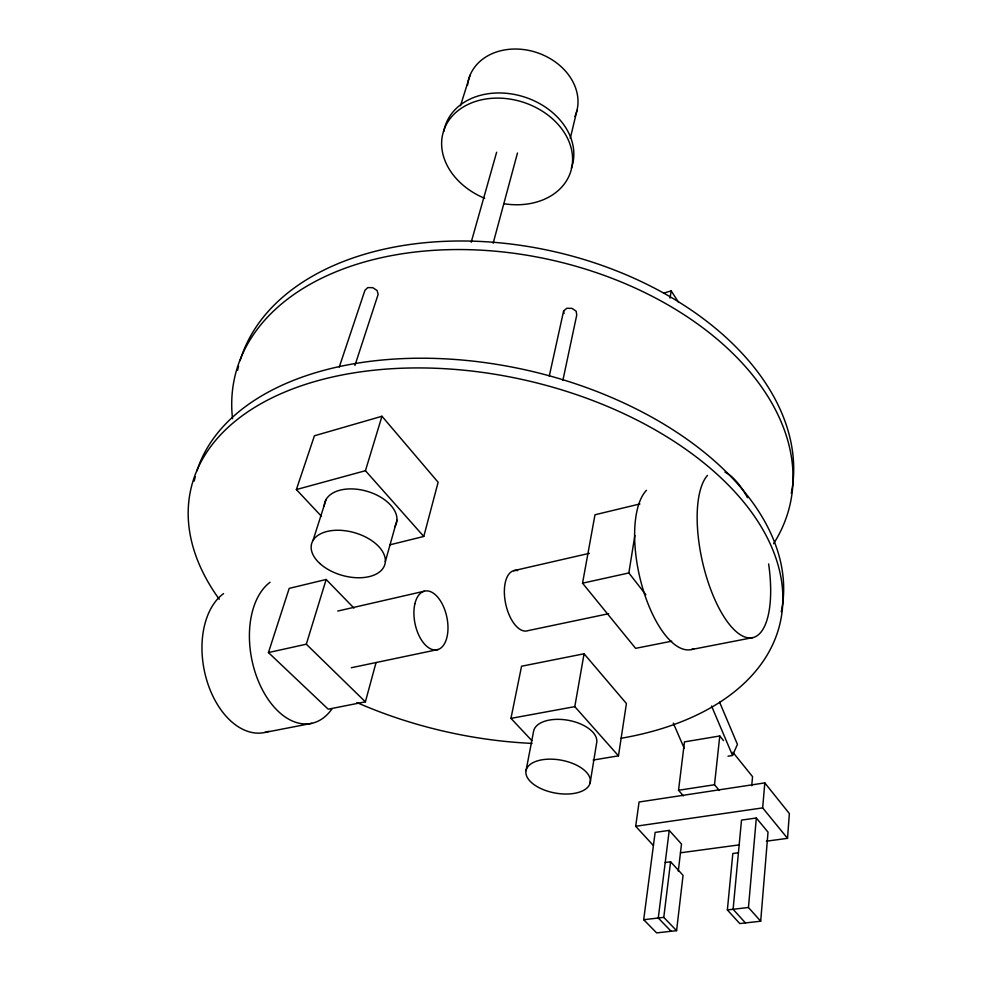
<?xml version="1.0" encoding="UTF-8"?>
<svg xmlns="http://www.w3.org/2000/svg" width="982" height="982" viewBox="0 0 982 982"><rect width="100%" height="100%" fill="white"/><g stroke="black" fill="none" stroke-linecap="round" stroke-linejoin="round"><path stroke-width="1.47" d="M766.414 841.193L787.527 838.333L789.356 813.575L764.806 782.899L639.073 802.012L635.673 826.279L653.116 845.232M738.427 852.757L732.83 853.505L727.367 909.946L739.753 923.559L760.694 921.214L768.022 832.135L756.324 818.006L741.508 820.105L733.1 909.283L745.436 922.92M787.527 838.333L762.67 807.891L764.806 782.899M760.694 921.214L748.456 907.491L756.324 818.006M751.733 785.71L752.556 776.664L732.879 752.249M719.327 790.473L714.515 784.741L719.769 735.972L684.479 741.889L678.525 790.277L683.423 795.923M678.28 871.12L681.508 844.054L669.233 830.391L655.141 832.392L643.689 919.717L656.639 932.9L676.586 930.654L683.055 875.318L670.596 861.766L665.219 862.491M676.586 930.654L663.771 917.372L670.596 861.766M669.233 830.391L658.271 918.01L671.123 931.267M593.14 760.056L618.464 755.833L626.418 703.542L584.069 653.779L521.565 666.238L510.959 718.37L531.851 740.649M645.825 594.711L628.848 572.96L634.863 535.448M590.121 782.998A32.639 16.706 10.3 0 0 545.722 759.332A32.639 16.706 10.3 0 0 538.541 787.417A32.639 16.706 10.3 0 0 590.121 782.998L596.577 743.3A32.075 16.989 10.2 0 0 568.86 720.407A32.075 16.989 10.2 0 0 533.607 731.173L526.033 770.649M670.019 298.147L671.197 290.881L663.918 293.066M618.464 755.833L574.801 706.635L584.069 653.779M671.7 641.197L635.599 648.341L582.535 583.185L594.982 514.764L639.92 503.95M562.882 380.353L576.741 315.062L576.152 311.196L572.052 308.373L566.847 308.274L563.619 310.95L549.257 376.155M570.272 138.352L576.974 110.365M389.903 544.826L423.782 536.454L438.132 482.272L381.973 416.258L314.424 435.787L296.368 489.564L321.495 516.348M493.148 243.254L517.489 152.983M353.937 608.067L326.159 579.478L289.199 588.378L268.442 652.564L328.209 709.188L365.39 701.835L376.069 662.506M385.349 561.544L396.937 520.215M471.188 242.272L496.634 152.235M296.368 489.564L365.439 470.709L381.973 416.258M268.442 652.564L306.31 644.204L326.159 579.478M460.509 105.7L470.071 75.197M313 540.517L326.122 499.396M354.932 365.451L378.144 294.379L377.1 290.5L372.792 287.689L367.759 287.603L364.948 290.291L339.256 367.059M728.018 756.201L732.547 755.465L737.433 744.381L719.573 702.118M337.759 611.062L424.199 591.225M513.586 570.714L589.335 553.332M582.535 583.185L628.848 572.96M351.31 667.735L438.193 649.495M608.68 613.701L528.058 630.628A30.847 15.209 77.9 0 1 505.239 601.536A30.847 15.209 77.9 0 1 517.612 570.628M264.944 732.437L311.871 723.317M691.438 649.544L752.887 637.6M510.959 718.37L574.801 706.635M678.525 790.277L714.515 784.741M635.673 826.279L762.67 807.891M680.452 852.806L739.274 844.864M643.689 919.717L663.771 917.372M727.367 909.946L748.456 907.491M306.31 644.204L365.39 701.835M365.439 470.709L423.782 536.454M719.769 735.972L723.513 740.624M671.197 290.881L678.636 302.444M673.284 723.096L684.233 748.284M711.557 706.033L732.547 755.465M563.619 310.95L564.024 313.528M467.493 85.397A56.379 45.172 18.5 0 1 534.257 51.764A56.379 45.172 18.5 0 1 574.875 116.551M484.703 198.303A66.727 51.764 17.7 0 1 460.3 108.941A66.727 51.764 17.7 0 1 568.136 139.591A66.727 51.764 17.7 0 1 503.668 203.691M443.864 131.453A66.518 51.751 17.8 0 1 521.933 96.248A66.518 51.751 17.8 0 1 571.328 168.229M324.244 506.184A37.279 22.476 16 0 1 367.145 491.319A37.279 22.476 16 0 1 394.715 526.868M768.624 563.95A85.606 32.357 77.3 0 1 751.255 637.87A85.606 32.357 77.3 0 1 704.573 570.272A85.606 32.357 77.3 0 1 707.47 475.386M724.962 472.109A85.606 32.357 77.3 0 1 747.486 497.665M693.746 648.795A84.096 34.542 77.4 0 1 642.866 588.807A84.096 34.542 77.4 0 1 646.487 490.288M332.1 708.722A74.755 45.835 78.7 0 1 261.237 687.474A74.755 45.835 78.7 0 1 270.062 582.252M268.896 731.283A73.613 46.964 79 0 1 207.668 683.177A73.613 46.964 79 0 1 223.565 593.607M232.538 418.737A284.866 185.033 13 0 1 553.86 260.561A284.866 185.033 13 0 1 773.583 543.709M237.583 370.386A283.626 185.316 13.1 0 1 238.565 366.151M240.136 360.529A283.626 185.316 13.1 0 1 559.765 252.914A283.626 185.316 13.1 0 1 791.296 493.345M219.232 599.216A302.112 180.197 12.8 0 1 352.194 373.16A302.112 180.197 12.8 0 1 750.751 511.131A302.112 180.197 12.8 0 1 620.968 738.292M532.072 743.399A302.112 180.197 12.8 0 1 356.92 702.56M194.215 481.082A300.713 180.651 12.8 0 1 195.258 476.7M196.952 470.881A300.713 180.651 12.8 0 1 534.22 371.908A300.713 180.651 12.8 0 1 781.279 611.676M319.837 563.496A38.053 22.218 15.8 0 0 383.14 568.124A38.053 22.218 15.8 0 0 341.81 530.403A38.053 22.218 15.8 0 0 319.837 563.496M414.92 603.672A30 16.24 78.2 0 0 433.946 649.888A30 16.24 78.2 0 0 443.987 607.748A30 16.24 78.2 0 0 414.92 603.672"/></g></svg>
